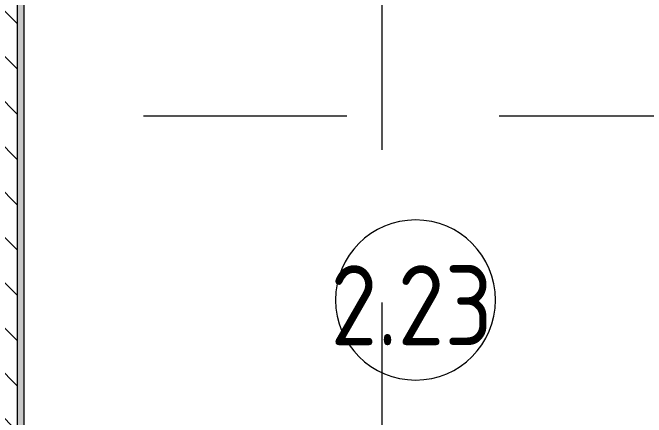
# Model space of a CAD drawing. Header units: millimetres. Extents: x -2911 to 185427, y -8553 to 29000.
# Drawn here: x 15855 to 17835, y 12458 to 13722 of the extents above; entities that cross this region are included whole.
import ezdxf

# ---------------------------------------------------------------- set-up
doc = ezdxf.new("R2010")
doc.units = ezdxf.units.MM
doc.linetypes.add('Осевая', pattern=[3175, 635, -476.25, 1587.5, -476.25])
for name, color, linetype, lineweight in [('A-AREA-IDEN', 7, 'Continuous', 9), ('A-WALL', 7, 'Continuous', 9), ('I-WALL', 7, 'Continuous', 9), ('Оси-2', 7, 'Осевая', 9)]:
    doc.layers.add(name, color=color, linetype=linetype, lineweight=lineweight)
doc.layers.add('A-WALL-FNSH-1', color=7, linetype='Continuous', lineweight=9, true_color=0x3c3c3c)
doc.styles.add('GOST Common_1', font='GOST_Common.ttf', dxfattribs={"width": 0.9, "height": 250})

# ---------------------------------------------------------------- blocks, each defined once
blk = doc.blocks.new('Марка_Помещения - Номер-25198446-План размещения напольных электротехнических лючков и розеток 2 этажа в осях 1-12')
at = {"layer": 'A-AREA-IDEN'}
for start, end in [(360, 180), (180, 360)]:
    blk.add_arc((0, 0), 2.5, start, end, dxfattribs=at)

msp = doc.modelspace()

# ---------------------------------------------------------------- hatches: boundary and pattern name
at = {"layer": 'I-WALL'}
h = msp.add_hatch(dxfattribs=at)
h.set_pattern_fill('FP_11', color=256, style=0, pattern_type=2)
h.set_pattern_definition([(135, (0, 0), (-70.7107, -70.7107), [])])
h.paths.add_polyline_path([(15670, 11100), (15855, 11100), (15855, 11108), (15870, 11108), (15870, 14980), (15670, 14980), (15670, 11120)])
h = msp.add_hatch(dxfattribs=at)
h.set_pattern_fill('FP_87', color=256, style=0, pattern_type=2)
h.set_pattern_definition([(0, (0, 0), (121.92, 30.48), [10.058, -81.382, 10.058, -81.382, -487.68]), (0, (0, 0), (121.92, 30.48), [-182.88, 10.058, -172.822, 10.058, -81.382, -213.36]), (0, (0, 0), (121.92, 30.48), [-457.2, 10.058, -50.902, 10.058, -142.342]), (120, (45.72, 15.24), (-87.356454, 90.345817), [10.058, -81.382, 10.058, -81.382, -487.68]), (120, (45.72, 15.24), (-87.356454, 90.345817), [-182.88, 10.058, -172.822, 10.058, -81.382, -213.36]), (120, (45.72, 15.24), (-87.356454, 90.345817), [-457.2, 10.058, -50.902, 10.058, -142.342]), (240, (60.96, 76.2), (-34.563546, -120.825817), [10.058, -81.382, 10.058, -81.382, -487.68]), (240, (60.96, 76.2), (-34.563546, -120.825817), [-182.88, 10.058, -172.822, 10.058, -81.382, -213.36]), (240, (60.96, 76.2), (-34.563546, -120.825817), [-457.2, 10.058, -50.902, 10.058, -142.342])])
h.paths.add_polyline_path([(15890, 11120), (15890, 14250), (15870, 14250), (15870, 11120), (15885, 11120)])

# ---------------------------------------------------------------- linework, layer by layer
at = {"layer": 'A-WALL'}
for p, q in [((15870, 11108), (15870, 14270)), ((15890, 14250), (15890, 11120))]:
    msp.add_line(p, q, dxfattribs=at)
at = {"layer": 'A-WALL-FNSH-1'}
msp.add_line((15891, 11120), (15891, 14249), dxfattribs=at)
at = {"layer": 'Оси-2'}
for p, q in [((17010, 593.7), (17010, 24898.1)), ((389, 13400), (35390, 13400))]:
    msp.add_line(p, q, dxfattribs=at)

# ---------------------------------------------------------------- block references
at = {"layer": 'A-AREA-IDEN', "xscale": 99.99999999999993, "yscale": 99.99999999999993, "zscale": 99.99999999999993}
msp.add_blockref('Марка_Помещения - Номер-25198446-План размещения напольных электротехнических лючков и розеток 2 этажа в осях 1-12', (17113.9, 12824.7), dxfattribs=at)

# ---------------------------------------------------------------- texts
at = {"layer": 'A-AREA-IDEN', "insert": (16848.1, 12933.3), "char_height": 250, "width": 663.797, "attachment_point": 1, "style": 'GOST Common_1'}
msp.add_mtext('2.23', dxfattribs=at)

doc.saveas('drawing.dxf')
